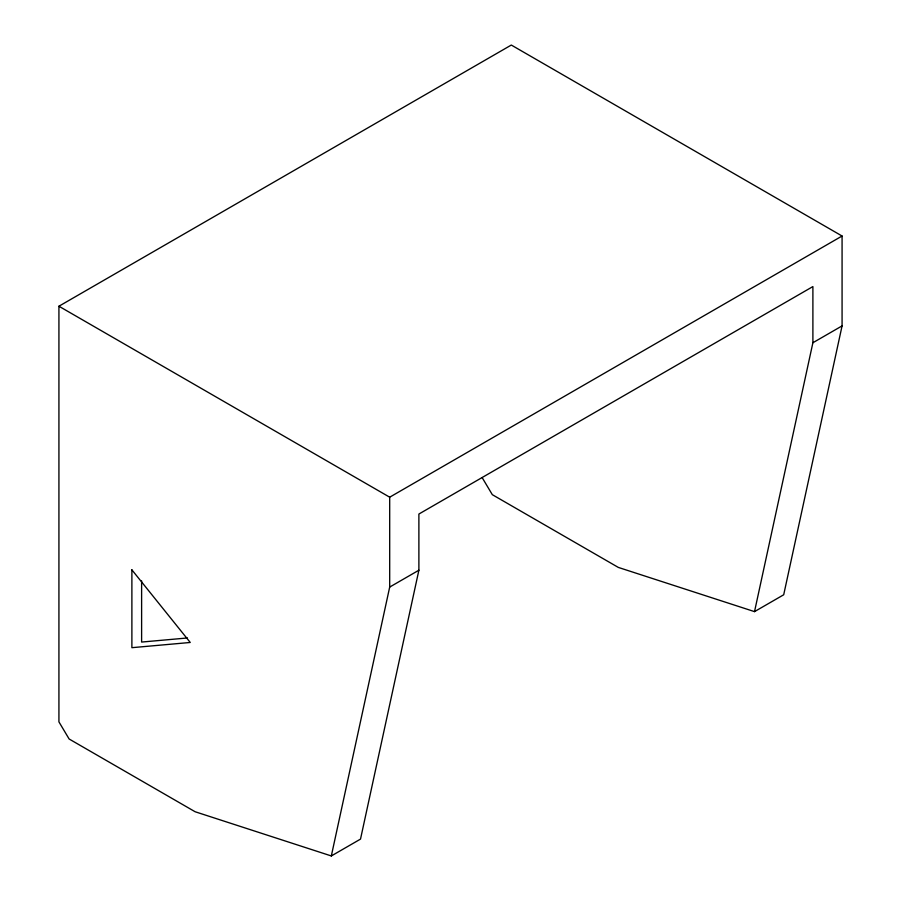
<?xml version="1.0" encoding="UTF-8"?>
<svg xmlns="http://www.w3.org/2000/svg" width="901" height="901" viewBox="0 0 901 901"><rect width="100%" height="100%" fill="white"/><g stroke="black" fill="none" stroke-linecap="round" stroke-linejoin="round"><path stroke-width="1.35" d="M754.52 611.621L783.701 594.773L842.075 325.892L842.075 236.017L511.306 45.05L58.925 306.227L58.925 721.87L69.129 739L195.123 811.745L331.32 855.95L360.513 839.101L418.886 570.22L418.886 514.043L812.893 286.574L812.893 342.74L754.52 611.621L618.323 567.416L492.318 494.672L482.114 477.541M141.615 580.908L141.615 642.064L187.476 637.964M331.32 855.95L389.694 587.069L389.694 497.194L842.075 236.017M389.694 587.069L418.886 570.22M812.893 342.74L842.075 325.892M58.925 306.227L389.694 497.194M131.884 569.849L131.884 647.684L190.257 642.469L131.884 569.849"/></g></svg>
